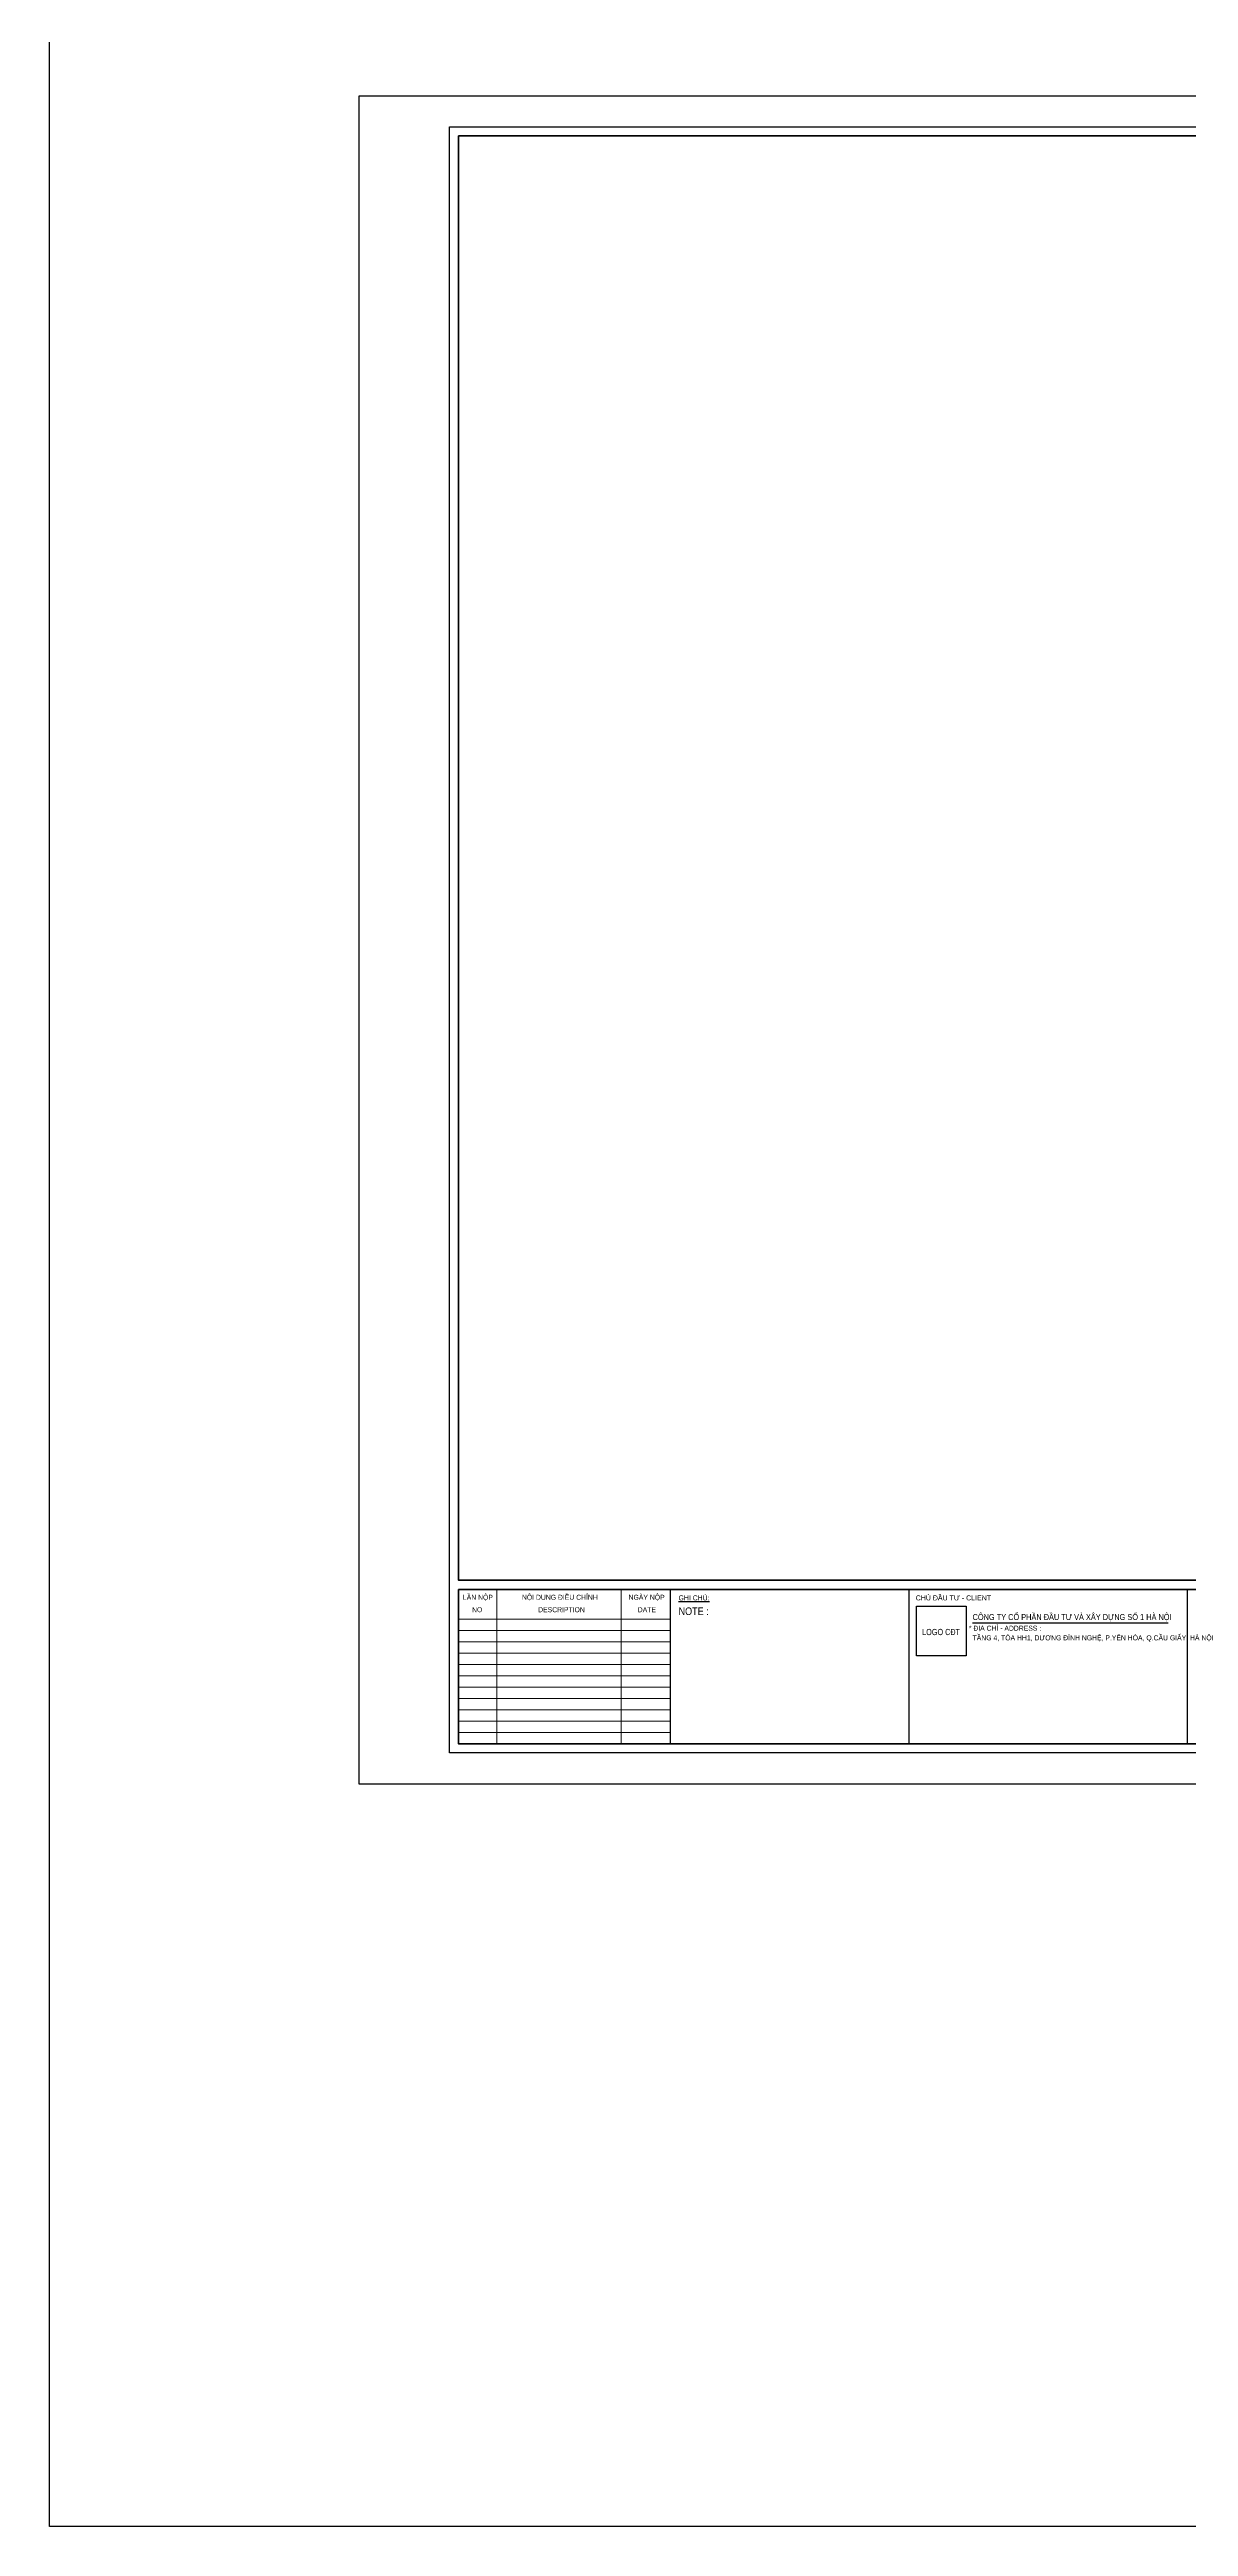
# Model space of a CAD drawing. Header units: millimetres. Extents: x 44 to 16922, y -171 to 5129.
# Drawn here: x 4917 to 5484, y 1441 to 2675 of the extents above; entities that cross this region are included whole.
import ezdxf

# ---------------------------------------------------------------- set-up
doc = ezdxf.new("R2010")
doc.units = ezdxf.units.MM
doc.layers.add('CDC -TEXT KHUNG', color=7, linetype='Continuous', lineweight=15)
doc.layers.add('CDC-KHUNGTEN', color=7, linetype='Continuous')
doc.styles.add('Arial', font='arial.ttf', dxfattribs={"width": 0.9, "height": 525})
doc.styles.add('Arial_4', font='arial.ttf', dxfattribs={"width": 0.75, "height": 3})
doc.styles.add('KT CDC', font='arial.ttf', dxfattribs={"width": 0.85, "height": 200})

msp = doc.modelspace()

# ---------------------------------------------------------------- linework, layer by layer
msp.add_lwpolyline([(4917, 3740.5), (8533.5, 3740.5), (8533.5, 1440.9), (4917, 1440.9)], close=True)
at = {"layer": 'CDC-KHUNGTEN', "color": 255, "lineweight": 60}
msp.add_line((6239.2, 1907.7), (5120.7, 1907.7), dxfattribs=at)
at = {"layer": 'CDC-KHUNGTEN', "lineweight": 9}
for p, q in [((5139.7, 1907.7), (5139.7, 1830.7)), ((5201.7, 1907.7), (5201.7, 1830.7)), ((5226.2, 1892.9), (5120.7, 1892.9)), ((5226.2, 1887.2), (5120.7, 1887.2)), ((5226.2, 1881.6), (5120.7, 1881.6)), ((5226.2, 1875.9), (5120.7, 1875.9)), ((5226.2, 1870.3), (5120.7, 1870.3)), ((5226.2, 1864.6), (5120.7, 1864.6)), ((5226.2, 1859), (5120.7, 1859)), ((5226.2, 1853.3), (5120.7, 1853.3)), ((5226.2, 1847.7), (5120.7, 1847.7)), ((5226.2, 1842), (5120.7, 1842)), ((5226.2, 1836.4), (5120.7, 1836.4)), ((5226.2, 1830.7), (5120.7, 1830.7))]:
    msp.add_line(p, q, dxfattribs=at)
at = {"layer": 'CDC-KHUNGTEN', "lineweight": 25}
for p, q in [((5226.2, 1830.7), (5226.2, 1907.7)), ((5344.8, 1907.7), (5344.8, 1830.7))]:
    msp.add_line(p, q, dxfattribs=at)
at = {"layer": 'CDC-KHUNGTEN'}
for p, q in [((5483.4, 1907.7), (5483.4, 1830.7)), ((5376.6, 1891), (5474, 1891))]:
    msp.add_line(p, q, dxfattribs=at)
at = {"layer": 'CDC-KHUNGTEN', "color": 8}
msp.add_lwpolyline([(5116.2, 1826.2), (5116.2, 2636.2), (6243.7, 2636.2), (6243.7, 1826.2)], close=True, dxfattribs=at)
at = {"layer": 'CDC-KHUNGTEN', "color": 255, "lineweight": 60}
msp.add_lwpolyline([(6239.2, 1912.2), (5120.7, 1912.2), (5120.7, 2631.7), (6128.7, 2631.7), (6239.2, 2631.7)], close=True, dxfattribs=at)
msp.add_lwpolyline([(6239.2, 1907.7), (6239.2, 1830.7), (6128.7, 1830.7), (5120.7, 1830.7), (5120.7, 1907.7)], dxfattribs=at)
at = {"layer": 'CDC-KHUNGTEN'}
msp.add_lwpolyline([(5373.4, 1899.3), (5373.4, 1874.6), (5348.7, 1874.6), (5348.7, 1899.3)], close=True, dxfattribs=at)
at = {"layer": 'Defpoints', "color": 1, "ltscale": 0.2}
msp.add_lwpolyline([(5071.2, 1810.7), (5071.2, 2651.7), (6259.2, 2651.7), (6259.2, 1810.7), (5071.2, 1810.7)], close=True, dxfattribs=at)

# ---------------------------------------------------------------- texts
at = {"layer": 'CDC -TEXT KHUNG', "style": 'KT CDC', "width": 0.85}
for s, p in [('NO', (5127.4, 1896.3)), ('DESCRIPTION', (5160.3, 1896.3)), ('DATE', (5209.9, 1896.3))]:
    msp.add_text(s, height=2.5, dxfattribs=at).set_placement(p)
at = {"layer": 'CDC-KHUNGTEN'}
for s, height, style, width, p in [('CHỦ ĐẦU TƯ - CLIENT', 2.5, 'Arial', 0.8, (5348.3, 1902.2)), ('NOTE :', 3.8, 'Arial_4', 0.85, (5230.2, 1894.9)), ('LOGO CĐT', 3.1, 'Arial', 0.8, (5351.5, 1884.9)), ('* ĐỊA CHỈ - ADDRESS :', 2.5, 'KT CDC', 0.85, (5374.7, 1887.1)), ('CÔNG TY CỔ PHẦN ĐẦU TƯ VÀ XÂY DỰNG SỐ 1 HÀ NỘI ', 3, 'KT CDC', 0.84, (5376.6, 1892.4)), ('TẦNG 4, TÒA HH1, DƯƠNG ĐÌNH NGHỆ, P.YÊN HÒA, Q.CẦU GIẤY, HÀ NỘI  ', 2.5, 'KT CDC', 0.78, (5376.6, 1882.3))]:
    msp.add_text(s, height=height, dxfattribs=dict(at, style=style, width=width)).set_placement(p)
at = {"layer": 'CDC-KHUNGTEN', "char_height": 2.5, "attachment_point": 2, "line_spacing_factor": 0.941778, "style": 'KT CDC'}
for s, insert, width in [('LẦN NỘP', (5130.3, 1905), 20.684), ('NỘI DUNG ĐIỀU CHỈNH', (5171.1, 1905), 52.262), ('NGÀY NỘP', (5214.3, 1905), 52.262)]:
    msp.add_mtext(s, dxfattribs=dict(at, insert=insert, width=width))
at = {"layer": 'CDC-KHUNGTEN', "insert": (5230.2, 1904.7), "char_height": 2.5, "width": 23.736, "attachment_point": 1, "style": 'Arial'}
msp.add_mtext('{\\LGHI CHÚ:}', dxfattribs=at)

doc.saveas('drawing.dxf')
